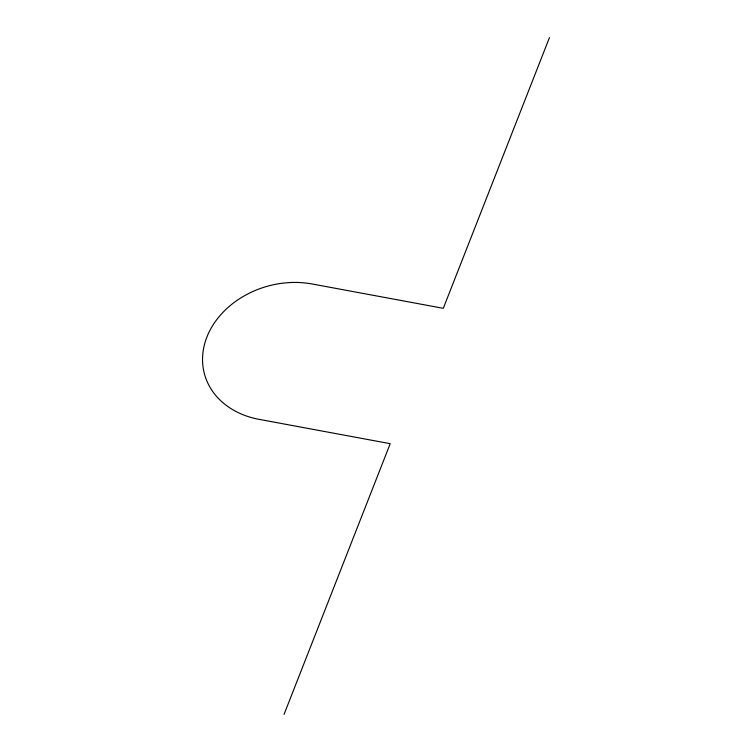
<?xml version="1.0" encoding="UTF-8"?>
<svg xmlns="http://www.w3.org/2000/svg" width="752" height="752" viewBox="0 0 752 752"><rect width="100%" height="100%" fill="white"/><g stroke="black" fill="none" stroke-linecap="round" stroke-linejoin="round"><path stroke-width="1.13" d="M284.049 714.4L390.213 443.68L259.055 419.343A84.149 67.906 -15.8 0 1 206.894 337.056A84.149 67.906 -15.8 0 1 312.136 283.983L443.295 308.32L549.458 37.6"/></g></svg>
